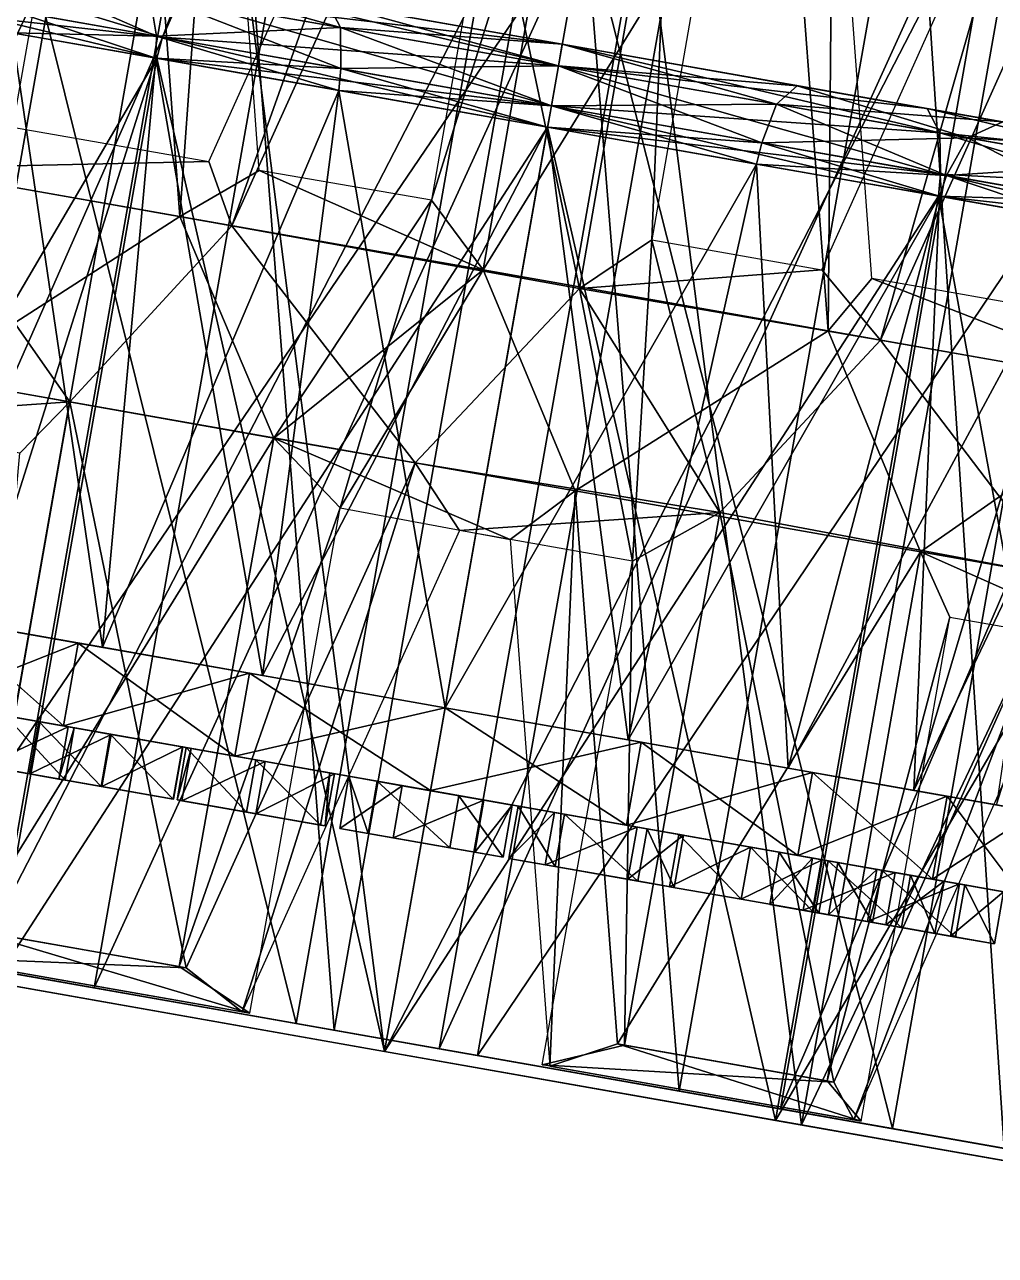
# Model space of a CAD drawing. Extents: x -226 to 261, y -163 to 113.
# Drawn here: x 158.83 to 187.65, y -148 to -111.46 of the extents above; entities that cross this region are included whole.
import ezdxf

# ---------------------------------------------------------------- set-up
doc = ezdxf.new("R2010")
doc.units = 0
doc.header["$MEASUREMENT"] = 0
doc.layers.get('0').update_dxf_attribs({"linetype": 'CONTINUOUS'})

msp = doc.modelspace()

# ---------------------------------------------------------------- linework, layer by layer
for points in [[(161.517, -99.5494, 7.4458), (144.837, -96.6083, 1.2027), (137.891, -136.001, 1.2027)], [(164.154, -100.014, -22.0226), (153.272, -98.0956, -27.7164), (146.263, -137.844, -27.7164)], [(153.272, -98.0956, -92.2836), (164.154, -100.014, -97.9774), (157.146, -139.763, -97.9774)], [(156.316, -98.6324, -126.031), (166.889, -141.114, -129.093), (149.37, -138.025, -126.031)], [(155.498, -98.4881, -93.8232), (157.889, -139.527, -98.1975), (164.835, -100.135, -98.1975)], [(156.316, -98.6324, -126.031), (173.835, -101.721, -129.093), (166.889, -141.114, -129.093)], [(167.844, -100.665, -20.9839), (151.249, -138.356, -24.5954), (158.195, -98.9637, -24.5954)], [(161.517, -99.5494, 7.4458), (137.891, -136.001, 1.2027), (154.571, -138.942, 7.4458)], [(162.236, -100.752, 10.9115), (156.148, -99.6786, 9.3972), (153.379, -115.386, 9.3972)], [(179.219, -102.671, 9.0925), (161.517, -99.5494, 7.4458), (154.571, -138.942, 7.4458)], [(158.077, -100.019, -129.462), (161.113, -99.5392, -126.107), (158.475, -114.501, -126.107)], [(157.146, -139.763, -22.0226), (164.154, -100.014, -22.0226), (146.263, -137.844, -27.7164)], [(157.146, -139.763, -97.9774), (164.154, -100.014, -97.9774), (169.518, -141.945, -100)], [(176.527, -102.196, -20), (164.154, -100.014, -22.0226), (157.146, -139.763, -22.0226)], [(164.154, -100.014, -97.9774), (176.527, -102.196, -100), (169.518, -141.945, -100)], [(164.835, -100.135, -98.1975), (157.889, -139.527, -98.1975), (168.024, -141.314, -99.9687)], [(162.236, -100.752, 10.9115), (163.441, -117.161, 11.6006), (164.658, -100.164, 7.357)], [(163.441, -117.161, 11.6006), (165.793, -115.791, 7.9378), (164.658, -100.164, 7.357)], [(164.835, -100.135, -98.1975), (168.024, -141.314, -99.9687), (174.97, -101.922, -99.9688)], [(167.844, -100.665, -20.9839), (160.898, -140.057, -20.9839), (151.249, -138.356, -24.5954)], [(163.441, -117.161, 11.6006), (162.236, -100.752, 10.9115), (153.379, -115.386, 9.3972)], [(178.084, -102.471, -20.0313), (160.898, -140.057, -20.9839), (167.844, -100.665, -20.9839)], [(164.987, -117.433, -131.314), (164.302, -115.528, -127.219), (170.73, -101.235, -127.66)], [(171.773, -102.434, -131.68), (164.987, -117.433, -131.314), (170.73, -101.235, -127.66)], [(173.835, -101.721, -129.093), (184.591, -144.235, -127.446), (166.889, -141.114, -129.093)], [(174.97, -101.922, -99.9688), (168.024, -141.314, -99.9687), (178.264, -143.12, -99.0161)], [(175.173, -103.033, 12.34), (173.509, -101.725, 8.3786), (170.914, -116.668, 8.4048)], [(173.835, -101.721, -129.093), (191.537, -104.843, -127.446), (184.591, -144.235, -127.446)], [(174.97, -101.922, -99.9688), (178.264, -143.12, -99.0161), (185.21, -103.727, -99.0161)], [(169.518, -141.945, -20), (176.527, -102.196, -20), (157.146, -139.763, -22.0226)], [(188.9, -104.378, -22.0226), (176.527, -102.196, -20), (169.518, -141.945, -20)], [(169.518, -141.945, -100), (176.527, -102.196, -100), (181.891, -144.126, -97.9774)], [(176.527, -102.196, -100), (188.9, -104.378, -97.9774), (181.891, -144.126, -97.9774)], [(178.084, -102.471, -20.0313), (171.138, -141.863, -20.0312), (160.898, -140.057, -20.9839)], [(175.303, -119.293, -131.715), (164.987, -117.433, -131.314), (171.773, -102.434, -131.68)], [(188.219, -104.258, -21.8025), (171.138, -141.863, -20.0312), (178.084, -102.471, -20.0313)], [(178.042, -103.539, -131.8), (175.303, -119.293, -131.715), (171.773, -102.434, -131.68)], [(179.219, -102.671, 9.0925), (154.571, -138.942, 7.4458), (172.273, -142.063, 9.0925)], [(172.445, -118.737, 12.3138), (175.173, -103.033, 12.34), (170.914, -116.668, 8.4048)], [(196.738, -105.76, 6.0308), (179.219, -102.671, 9.0925), (172.273, -142.063, 9.0925)], [(175.173, -103.033, 12.34), (172.445, -118.737, 12.3138), (181.443, -104.139, 12.2204)], [(178.042, -103.539, -131.8), (180.054, -102.879, -127.838), (177.454, -117.847, -127.914)], [(181.443, -104.139, 12.2204), (182.689, -120.554, 11.8546), (182.833, -103.369, 8.2004)], [(182.689, -120.554, 11.8546), (183.985, -118.999, 7.7595), (182.833, -103.369, 8.2004)], [(175.303, -119.293, -131.715), (178.042, -103.539, -131.8), (177.454, -117.847, -127.914)], [(185.21, -103.727, -99.0161), (178.264, -143.12, -99.0161), (187.913, -144.821, -95.4047)], [(185.21, -103.727, -99.0161), (187.913, -144.821, -95.4047), (194.859, -105.429, -95.4046)], [(181.891, -144.126, -22.0226), (188.9, -104.378, -22.0226), (169.518, -141.945, -20)], [(188.219, -104.258, -21.8025), (181.273, -143.65, -21.8025), (171.138, -141.863, -20.0312)], [(172.445, -118.737, 12.3138), (182.689, -120.554, 11.8546), (181.443, -104.139, 12.2204)], [(197.556, -105.904, -26.1768), (181.273, -143.65, -21.8025), (188.219, -104.258, -21.8025)], [(199.782, -106.297, -27.7164), (188.9, -104.378, -22.0226), (181.891, -144.126, -22.0226)], [(181.891, -144.126, -97.9774), (188.9, -104.378, -97.9774), (192.774, -146.045, -92.2836)], [(184.235, -120.827, -131.06), (182.493, -118.736, -127.397), (188.904, -104.44, -126.817)], [(190.98, -105.82, -130.371), (184.235, -120.827, -131.06), (188.904, -104.44, -126.817)], [(191.537, -104.843, -127.446), (201.271, -147.176, -121.203), (184.591, -144.235, -127.446)], [(196.738, -105.76, 6.0308), (172.273, -142.063, 9.0925), (189.792, -145.152, 6.0308)], [(197.556, -105.904, -26.1768), (190.611, -145.297, -26.1767), (181.273, -143.65, -21.8025)], [(184.235, -120.827, -131.06), (190.98, -105.82, -130.371), (194.298, -122.601, -128.857)], [(192.774, -146.045, -27.7164), (199.782, -106.297, -27.7164), (181.891, -144.126, -22.0226)], [(162.924, -111.832, -24.5672), (152.772, -110.042, -29.8793), (153.408, -108.932, -30.4728)], [(163.36, -110.687, -25.2655), (162.924, -111.832, -24.5672), (153.408, -108.932, -30.4728)], [(158.082, -109.756, -72.3278), (162.538, -110.542, -76.8524), (162.746, -111.801, -76.2723)], [(158.444, -111.042, -71.9035), (158.082, -109.756, -72.3278), (162.746, -111.801, -76.2723)], [(161.709, -109.738, -78.1585), (167.821, -110.815, -81.3596), (168.208, -111.542, -79.823)], [(162.538, -110.542, -76.8524), (161.709, -109.738, -78.1585), (168.208, -111.542, -79.823)], [(152.772, -110.042, -90.1207), (152.554, -110.662, -90.2657), (162.924, -111.832, -95.4328)], [(162.755, -112.461, -24.3965), (152.554, -110.662, -29.7342), (152.772, -110.042, -29.8793)], [(152.772, -110.042, -90.1207), (162.924, -111.832, -95.4328), (163.36, -110.687, -94.7345)], [(162.924, -111.832, -24.5672), (162.755, -112.461, -24.3965), (152.772, -110.042, -29.8793)], [(163.961, -110.135, -93.2295), (163.36, -110.687, -94.7345), (174.791, -112.044, -95)], [(174.678, -112.683, -23.415), (163.36, -110.687, -25.2655), (163.961, -110.135, -26.7705)], [(163.961, -110.135, -93.2295), (174.791, -112.044, -95), (174.791, -112.044, -82.5)], [(167.821, -110.815, -81.3596), (163.961, -110.135, -93.2295), (174.791, -112.044, -82.5)], [(174.791, -112.044, -25), (163.961, -110.135, -26.7705), (167.821, -110.815, -38.6404)], [(174.791, -112.044, -25), (174.678, -112.683, -23.415), (163.961, -110.135, -26.7705)], [(152.554, -110.662, -90.2657), (147.716, -138.1, -90.2657), (162.755, -112.461, -95.6035)], [(152.554, -110.662, -90.2657), (162.755, -112.461, -95.6035), (162.924, -111.832, -95.4328)], [(162.755, -112.461, -24.3965), (157.917, -139.899, -24.3965), (152.554, -110.662, -29.7342)], [(162.746, -111.801, -43.7277), (162.538, -110.542, -43.1476), (158.444, -111.042, -48.0965)], [(162.538, -110.542, -76.8524), (168.208, -111.542, -79.823), (168.22, -112.766, -79.1405)], [(162.746, -111.801, -76.2723), (162.538, -110.542, -76.8524), (168.22, -112.766, -79.1405)], [(168.208, -111.542, -40.177), (162.538, -110.542, -43.1476), (162.746, -111.801, -43.7277)], [(168.208, -111.542, -40.177), (167.821, -110.815, -38.6404), (162.538, -110.542, -43.1476)], [(163.36, -110.687, -94.7345), (162.924, -111.832, -95.4328), (174.678, -112.683, -96.5849)], [(174.469, -113.868, -22.6797), (162.924, -111.832, -24.5672), (163.36, -110.687, -25.2655)], [(163.36, -110.687, -94.7345), (174.678, -112.683, -96.5849), (174.791, -112.044, -95)], [(174.678, -112.683, -23.415), (174.469, -113.868, -22.6797), (163.36, -110.687, -25.2655)], [(158.444, -111.042, -71.9035), (162.746, -111.801, -76.2723), (162.729, -112.456, -76.1406)], [(158.461, -111.703, -71.8072), (158.444, -111.042, -71.9035), (162.729, -112.456, -76.1406)], [(162.746, -111.801, -43.7277), (158.444, -111.042, -48.0965), (158.461, -111.703, -48.1928)], [(167.821, -110.815, -81.3596), (174.791, -112.044, -82.5), (174.678, -112.683, -80.8818)], [(168.208, -111.542, -79.823), (167.821, -110.815, -81.3596), (174.678, -112.683, -80.8818)], [(174.791, -112.044, -37.5), (167.821, -110.815, -38.6404), (168.208, -111.542, -40.177)], [(174.791, -112.044, -37.5), (174.791, -112.044, -25), (167.821, -110.815, -38.6404)], [(157.409, -129.288, -70.3313), (158.461, -111.703, -71.8072), (161.143, -129.946, -74.1228)], [(162.729, -112.456, -43.8594), (158.461, -111.703, -48.1928), (157.409, -129.288, -49.6687)], [(158.461, -111.703, -71.8072), (162.729, -112.456, -76.1406), (161.143, -129.946, -74.1228)], [(162.729, -112.456, -43.8594), (162.746, -111.801, -43.7277), (158.461, -111.703, -48.1928)], [(162.729, -112.456, -76.1406), (162.746, -111.801, -76.2723), (168.158, -113.413, -78.9856)], [(168.22, -112.766, -40.8595), (162.746, -111.801, -43.7277), (162.729, -112.456, -43.8594)], [(168.22, -112.766, -40.8595), (168.208, -111.542, -40.177), (162.746, -111.801, -43.7277)], [(162.746, -111.801, -76.2723), (168.22, -112.766, -79.1405), (168.158, -113.413, -78.9856)], [(168.208, -111.542, -79.823), (174.678, -112.683, -80.8818), (174.469, -113.868, -80.1631)], [(168.22, -112.766, -79.1405), (168.208, -111.542, -79.823), (174.469, -113.868, -80.1631)], [(174.678, -112.682, -39.1182), (168.208, -111.542, -40.177), (168.22, -112.766, -40.8595)], [(174.678, -112.682, -39.1182), (174.791, -112.044, -37.5), (168.208, -111.542, -40.177)], [(162.924, -111.832, -95.4328), (162.755, -112.461, -95.6035), (174.469, -113.868, -97.3203)], [(174.356, -114.506, -22.5), (162.755, -112.461, -24.3965), (162.924, -111.832, -24.5672)], [(162.924, -111.832, -95.4328), (174.469, -113.868, -97.3203), (174.678, -112.683, -96.5849)], [(174.469, -113.868, -22.6797), (174.356, -114.506, -22.5), (162.924, -111.832, -24.5672)], [(181.761, -113.273, -38.6404), (174.791, -112.044, -37.5), (174.678, -112.682, -39.1182)], [(185.996, -114.678, -25.2655), (174.678, -112.683, -23.415), (174.791, -112.044, -25)], [(174.678, -112.683, -80.8818), (174.791, -112.044, -82.5), (181.148, -113.823, -79.823)], [(174.791, -112.044, -95), (174.678, -112.683, -96.5849), (185.62, -113.954, -93.2295)], [(185.62, -113.954, -26.7705), (174.791, -112.044, -25), (174.791, -112.044, -37.5)], [(181.761, -113.273, -38.6404), (185.62, -113.954, -26.7705), (174.791, -112.044, -37.5)], [(185.62, -113.954, -26.7705), (185.996, -114.678, -25.2655), (174.791, -112.044, -25)], [(174.791, -112.044, -82.5), (181.761, -113.273, -81.3596), (181.148, -113.823, -79.823)], [(174.791, -112.044, -95), (185.62, -113.954, -93.2295), (181.761, -113.273, -81.3596)], [(174.791, -112.044, -82.5), (174.791, -112.044, -95), (181.761, -113.273, -81.3596)], [(147.716, -138.1, -90.2657), (157.917, -139.899, -95.6034), (162.755, -112.461, -95.6035)], [(161.143, -129.946, -45.8772), (162.729, -112.456, -43.8594), (157.409, -129.288, -49.6687)], [(162.755, -112.461, -95.6035), (157.917, -139.899, -95.6034), (174.356, -114.506, -97.5)], [(169.518, -141.945, -22.5), (157.917, -139.899, -24.3965), (162.755, -112.461, -24.3965)], [(161.143, -129.946, -74.1228), (162.729, -112.456, -76.1406), (165.891, -130.784, -76.6116)], [(168.158, -113.413, -41.0144), (162.729, -112.456, -43.8594), (161.143, -129.946, -45.8772)], [(162.729, -112.456, -76.1406), (168.158, -113.413, -78.9856), (165.891, -130.784, -76.6116)], [(168.158, -113.413, -41.0144), (168.22, -112.766, -40.8595), (162.729, -112.456, -43.8594)], [(162.755, -112.461, -95.6035), (174.356, -114.506, -97.5), (174.469, -113.868, -97.3203)], [(174.356, -114.506, -22.5), (169.518, -141.945, -22.5), (162.755, -112.461, -24.3965)], [(168.158, -113.413, -78.9856), (168.22, -112.766, -79.1405), (174.356, -114.506, -80)], [(174.469, -113.868, -39.8369), (168.22, -112.766, -40.8595), (168.158, -113.413, -41.0144)], [(174.469, -113.868, -39.8369), (174.678, -112.682, -39.1182), (168.22, -112.766, -40.8595)], [(168.22, -112.766, -79.1405), (174.469, -113.868, -80.1631), (174.356, -114.506, -80)], [(181.148, -113.823, -40.177), (174.678, -112.682, -39.1182), (174.469, -113.868, -39.8369)], [(186.014, -115.904, -24.5672), (174.469, -113.868, -22.6797), (174.678, -112.683, -23.415)], [(174.469, -113.868, -80.1631), (174.678, -112.683, -80.8818), (180.718, -114.97, -79.1405)], [(174.678, -112.683, -96.5849), (174.469, -113.868, -97.3203), (185.996, -114.678, -94.7345)], [(181.148, -113.823, -40.177), (181.761, -113.273, -38.6404), (174.678, -112.682, -39.1182)], [(185.996, -114.678, -25.2655), (186.014, -115.904, -24.5672), (174.678, -112.683, -23.415)], [(174.678, -112.683, -80.8818), (181.148, -113.823, -79.823), (180.718, -114.97, -79.1405)], [(174.678, -112.683, -96.5849), (185.996, -114.678, -94.7345), (185.62, -113.954, -93.2295)], [(165.891, -130.784, -43.3884), (168.158, -113.413, -41.0144), (161.143, -129.946, -45.8772)], [(165.891, -130.784, -76.6116), (168.158, -113.413, -78.9856), (171.318, -131.74, -77.5)], [(174.356, -114.506, -40), (168.158, -113.413, -41.0144), (165.891, -130.784, -43.3884)], [(168.158, -113.413, -78.9856), (174.356, -114.506, -80), (171.318, -131.74, -77.5)], [(174.356, -114.506, -40), (174.469, -113.868, -39.8369), (168.158, -113.413, -41.0144)], [(187.872, -114.351, -41.8415), (181.761, -113.273, -38.6404), (181.148, -113.823, -40.177)], [(181.148, -113.823, -79.823), (181.761, -113.273, -81.3596), (186.818, -114.823, -76.8524)], [(195.139, -115.632, -31.7521), (185.62, -113.954, -26.7705), (181.761, -113.273, -38.6404)], [(187.872, -114.351, -41.8415), (195.139, -115.632, -31.7521), (181.761, -113.273, -38.6404)], [(181.761, -113.273, -81.3596), (187.872, -114.351, -78.1585), (186.818, -114.823, -76.8524)], [(181.761, -113.273, -81.3596), (185.62, -113.954, -93.2295), (187.872, -114.351, -78.1585)], [(180.718, -114.97, -40.8595), (174.469, -113.868, -39.8369), (174.356, -114.506, -40)], [(185.957, -116.552, -24.3965), (174.356, -114.506, -22.5), (174.469, -113.868, -22.6797)], [(174.356, -114.506, -80), (174.469, -113.868, -80.1631), (180.555, -115.599, -78.9856)], [(174.469, -113.868, -97.3203), (174.356, -114.506, -97.5), (186.014, -115.904, -95.4328)], [(180.718, -114.97, -40.8595), (181.148, -113.823, -40.177), (174.469, -113.868, -39.8369)], [(186.014, -115.904, -24.5672), (185.957, -116.552, -24.3965), (174.469, -113.868, -22.6797)], [(174.469, -113.868, -80.1631), (180.718, -114.97, -79.1405), (180.555, -115.599, -78.9856)], [(174.469, -113.868, -97.3203), (186.014, -115.904, -95.4328), (185.996, -114.678, -94.7345)], [(186.818, -114.823, -43.1476), (181.148, -113.823, -40.177), (180.718, -114.97, -40.8595)], [(180.718, -114.97, -79.1405), (181.148, -113.823, -79.823), (186.192, -115.935, -76.2723)], [(186.818, -114.823, -43.1476), (187.872, -114.351, -41.8415), (181.148, -113.823, -40.177)], [(181.148, -113.823, -79.823), (186.818, -114.823, -76.8524), (186.192, -115.935, -76.2723)], [(195.948, -116.433, -30.4728), (185.996, -114.678, -25.2655), (185.62, -113.954, -26.7705)], [(195.139, -115.632, -31.7521), (195.948, -116.433, -30.4728), (185.62, -113.954, -26.7705)], [(185.62, -113.954, -93.2295), (195.139, -115.632, -88.2479), (187.872, -114.351, -78.1585)], [(185.62, -113.954, -93.2295), (185.996, -114.678, -94.7345), (195.139, -115.632, -88.2479)], [(192.673, -115.197, -46.717), (187.872, -114.351, -41.8415), (186.818, -114.823, -43.1476)], [(186.818, -114.823, -76.8524), (187.872, -114.351, -78.1585), (191.274, -115.609, -72.3278)], [(155.308, -115.726, -129.462), (158.475, -114.501, -126.107), (164.302, -115.528, -127.219)], [(157.917, -139.899, -95.6034), (169.518, -141.945, -97.5), (174.356, -114.506, -97.5)], [(171.318, -131.74, -42.5), (174.356, -114.506, -40), (165.891, -130.784, -43.3884)], [(181.119, -143.99, -24.3965), (169.518, -141.945, -22.5), (174.356, -114.506, -22.5)], [(174.356, -114.506, -97.5), (169.518, -141.945, -97.5), (185.957, -116.552, -95.6035)], [(180.555, -115.599, -41.0144), (174.356, -114.506, -40), (171.318, -131.74, -42.5)], [(171.318, -131.74, -77.5), (174.356, -114.506, -80), (176.744, -132.697, -76.6116)], [(180.555, -115.599, -41.0144), (180.718, -114.97, -40.8595), (174.356, -114.506, -40)], [(185.957, -116.552, -24.3965), (181.119, -143.99, -24.3965), (174.356, -114.506, -22.5)], [(174.356, -114.506, -80), (180.555, -115.599, -78.9856), (176.744, -132.697, -76.6116)], [(174.356, -114.506, -97.5), (185.957, -116.552, -95.6035), (186.014, -115.904, -95.4328)], [(196.166, -117.694, -29.8793), (186.014, -115.904, -24.5672), (185.996, -114.678, -25.2655)], [(195.948, -116.433, -30.4728), (196.166, -117.694, -29.8793), (185.996, -114.678, -25.2655)], [(185.996, -114.678, -94.7345), (195.948, -116.433, -89.5272), (195.139, -115.632, -88.2479)], [(185.996, -114.678, -94.7345), (186.014, -115.904, -95.4328), (195.948, -116.433, -89.5272)], [(186.192, -115.935, -43.7277), (180.718, -114.97, -40.8595), (180.555, -115.599, -41.0144)], [(180.555, -115.599, -78.9856), (180.718, -114.97, -79.1405), (185.984, -116.557, -76.1406)], [(186.192, -115.935, -43.7277), (186.818, -114.823, -43.1476), (180.718, -114.97, -40.8595)], [(180.718, -114.97, -79.1405), (186.192, -115.935, -76.2723), (185.984, -116.557, -76.1406)], [(191.274, -115.609, -47.6722), (186.818, -114.823, -43.1476), (186.192, -115.935, -43.7277)], [(186.192, -115.935, -76.2723), (186.818, -114.823, -76.8524), (190.494, -116.694, -71.9035)], [(191.274, -115.609, -47.6722), (192.673, -115.197, -46.717), (186.818, -114.823, -43.1476)], [(186.818, -114.823, -76.8524), (191.274, -115.609, -72.3278), (190.494, -116.694, -71.9035)], [(156.025, -121.926, 10.3819), (163.441, -117.161, 11.6006), (153.379, -115.386, 9.3972)], [(160.178, -122.659, -130.759), (150.61, -120.972, -128.383), (155.308, -115.726, -129.462)], [(164.987, -117.433, -131.314), (155.308, -115.726, -129.462), (164.302, -115.528, -127.219)], [(160.178, -122.659, -130.759), (155.308, -115.726, -129.462), (164.987, -117.433, -131.314)], [(163.441, -117.161, 11.6006), (172.445, -118.737, 12.3138), (165.793, -115.791, 7.9378)], [(172.445, -118.737, 12.3138), (170.914, -116.668, 8.4048), (165.793, -115.791, 7.9378)], [(176.744, -132.697, -43.3884), (180.555, -115.599, -41.0144), (171.318, -131.74, -42.5)], [(185.984, -116.557, -43.8594), (180.555, -115.599, -41.0144), (176.744, -132.697, -43.3884)], [(176.744, -132.697, -76.6116), (180.555, -115.599, -78.9856), (181.492, -133.534, -74.1228)], [(185.984, -116.557, -43.8594), (186.192, -115.935, -43.7277), (180.555, -115.599, -41.0144)], [(180.555, -115.599, -78.9856), (185.984, -116.557, -76.1406), (181.492, -133.534, -74.1228)], [(190.494, -116.694, -48.0965), (191.274, -115.609, -47.6722), (186.192, -115.935, -43.7277)], [(196.158, -118.35, -29.7342), (185.957, -116.552, -24.3965), (186.014, -115.904, -24.5672)], [(186.014, -115.904, -95.4328), (185.957, -116.552, -95.6035), (196.166, -117.694, -90.1207)], [(190.494, -116.694, -48.0965), (186.192, -115.935, -43.7277), (185.984, -116.557, -43.8594)], [(185.984, -116.557, -76.1406), (186.192, -115.935, -76.2723), (190.252, -117.309, -71.8072)], [(196.166, -117.694, -29.8793), (196.158, -118.35, -29.7342), (186.014, -115.904, -24.5672)], [(186.014, -115.904, -95.4328), (196.166, -117.694, -90.1207), (195.948, -116.433, -89.5272)], [(186.192, -115.935, -76.2723), (190.494, -116.694, -71.9035), (190.252, -117.309, -71.8072)], [(169.518, -141.945, -97.5), (181.119, -143.99, -95.6034), (185.957, -116.552, -95.6035)], [(191.32, -145.789, -29.7342), (181.119, -143.99, -24.3965), (185.957, -116.552, -24.3965)], [(185.957, -116.552, -95.6035), (181.119, -143.99, -95.6034), (196.158, -118.351, -90.2658)], [(196.158, -118.35, -29.7342), (191.32, -145.789, -29.7342), (185.957, -116.552, -24.3965)], [(185.957, -116.552, -95.6035), (196.158, -118.351, -90.2658), (196.166, -117.694, -90.1207)], [(166.227, -123.736, 12.0728), (168.201, -125.803, 8.2985), (170.914, -116.668, 8.4048)], [(172.445, -118.737, 12.3138), (166.227, -123.736, 12.0728), (170.914, -116.668, 8.4048)], [(172.445, -118.737, 12.3138), (170.914, -116.668, 8.4048), (168.201, -125.803, 8.2985)], [(181.492, -133.534, -45.8772), (185.984, -116.557, -43.8594), (176.744, -132.697, -43.3884)], [(190.252, -117.309, -48.1928), (185.984, -116.557, -43.8594), (181.492, -133.534, -45.8772)], [(181.492, -133.534, -74.1228), (185.984, -116.557, -76.1406), (185.226, -134.193, -70.3313)], [(185.984, -116.557, -76.1406), (190.252, -117.309, -71.8072), (185.226, -134.193, -70.3313)], [(190.252, -117.309, -48.1928), (190.494, -116.694, -48.0965), (185.984, -116.557, -43.8594)], [(156.025, -121.926, 10.3819), (166.227, -123.736, 12.0728), (163.441, -117.161, 11.6006)], [(166.227, -123.736, 12.0728), (172.445, -118.737, 12.3138), (163.441, -117.161, 11.6006)], [(170.421, -124.465, -131.792), (160.178, -122.659, -130.759), (164.987, -117.433, -131.314)], [(175.303, -119.293, -131.715), (170.421, -124.465, -131.792), (164.987, -117.433, -131.314)], [(185.226, -134.193, -49.6687), (190.252, -117.309, -48.1928), (181.492, -133.534, -45.8772)], [(193.054, -117.803, -53.7062), (190.252, -117.309, -48.1928), (185.226, -134.193, -49.6687)], [(185.226, -134.193, -70.3313), (190.252, -117.309, -71.8072), (187.677, -134.625, -65.51)], [(175.303, -119.293, -131.715), (177.454, -117.847, -127.914), (176.874, -127.387, -127.705)], [(175.303, -119.293, -131.715), (177.454, -117.847, -127.914), (182.493, -118.736, -127.397)], [(175.303, -119.293, -131.715), (179.467, -125.941, -131.598), (177.454, -117.847, -127.914)], [(179.467, -125.941, -131.598), (176.874, -127.387, -127.705), (177.454, -117.847, -127.914)], [(187.677, -134.625, -54.4899), (193.054, -117.803, -53.7062), (185.226, -134.193, -49.6687)], [(181.119, -143.99, -95.6034), (191.32, -145.789, -90.2657), (196.158, -118.351, -90.2658)], [(166.227, -123.736, 12.0728), (172.445, -118.737, 12.3138), (168.201, -125.803, 8.2985)], [(172.445, -118.737, 12.3138), (166.227, -123.736, 12.0728), (175.178, -125.304, 12.3322)], [(172.445, -118.737, 12.3138), (175.178, -125.304, 12.3322), (182.689, -120.554, 11.8546)], [(184.235, -120.827, -131.06), (175.303, -119.293, -131.715), (182.493, -118.736, -127.397)], [(182.689, -120.554, 11.8546), (192.369, -122.261, 10.0023), (183.985, -118.999, 7.7595)], [(192.369, -122.261, 10.0023), (189.811, -120.026, 6.6476), (183.985, -118.999, 7.7595)], [(175.303, -119.293, -131.715), (179.467, -125.941, -131.598), (170.421, -124.465, -131.792)], [(179.467, -125.941, -131.598), (175.303, -119.293, -131.715), (176.874, -127.387, -127.705)], [(179.467, -125.941, -131.598), (175.303, -119.293, -131.715), (184.235, -120.827, -131.06)], [(175.178, -125.304, 12.3322), (185.421, -127.11, 11.2997), (182.689, -120.554, 11.8546)], [(185.421, -127.11, 11.2997), (192.369, -122.261, 10.0023), (182.689, -120.554, 11.8546)], [(189.574, -127.842, -129.841), (179.467, -125.941, -131.598), (184.235, -120.827, -131.06)], [(189.574, -127.842, -129.841), (184.235, -120.827, -131.06), (194.298, -122.601, -128.857)], [(150.61, -120.972, -128.383), (160.178, -122.659, -130.759), (152.939, -123.166, -125.058)], [(156.025, -121.926, 10.3819), (157.205, -138.33, 11.2071), (166.227, -123.736, 12.0728)], [(185.421, -127.11, 11.2997), (194.989, -128.797, 8.9232), (192.369, -122.261, 10.0023)], [(160.178, -122.659, -130.759), (158.689, -124.18, -126.521), (152.939, -123.166, -125.058)], [(160.178, -122.659, -130.759), (157.408, -138.366, -130.759), (158.689, -124.18, -126.521)], [(163.625, -139.463, -131.564), (157.408, -138.366, -130.759), (160.178, -122.659, -130.759)], [(170.421, -124.465, -131.792), (163.625, -139.463, -131.564), (160.178, -122.659, -130.759)], [(157.205, -138.33, 11.2071), (163.42, -139.426, 12.0466), (166.227, -123.736, 12.0728)], [(166.227, -123.736, 12.0728), (163.42, -139.426, 12.0466), (168.201, -125.803, 8.2985)], [(166.227, -123.736, 12.0728), (168.201, -125.803, 8.2985), (173.247, -126.747, 8.4577)], [(175.178, -125.304, 12.3322), (166.227, -123.736, 12.0728), (173.247, -126.747, 8.4577)], [(163.625, -139.463, -131.564), (170.421, -124.465, -131.792), (165.29, -140.771, -127.774)], [(170.421, -124.465, -131.792), (171.742, -126.482, -127.917), (165.29, -140.771, -127.774)], [(170.421, -124.465, -131.792), (179.467, -125.941, -131.598), (171.742, -126.482, -127.917)], [(175.178, -125.304, 12.3322), (173.247, -126.747, 8.4577), (174.423, -142.381, 8.3144)], [(176.435, -141.721, 12.1046), (175.178, -125.304, 12.3322), (174.423, -142.381, 8.3144)], [(175.178, -125.304, 12.3322), (176.435, -141.721, 12.1046), (185.421, -127.11, 11.2997)], [(163.42, -139.426, 12.0466), (165.515, -140.811, 8.3219), (168.201, -125.803, 8.2985)], [(179.467, -125.941, -131.598), (176.874, -127.387, -127.705), (171.742, -126.482, -127.917)], [(179.467, -125.941, -131.598), (176.639, -141.757, -131.506), (176.874, -127.387, -127.705)], [(182.855, -142.853, -130.667), (176.639, -141.757, -131.506), (179.467, -125.941, -131.598)], [(189.574, -127.842, -129.841), (182.855, -142.853, -130.667), (179.467, -125.941, -131.598)], [(176.435, -141.721, 12.1046), (182.652, -142.817, 11.2997), (185.421, -127.11, 11.2997)], [(185.421, -127.11, 11.2997), (182.652, -142.817, 11.2997), (186.3, -129.049, 7.0617)], [(185.421, -127.11, 11.2997), (186.3, -129.049, 7.0617), (192.05, -130.063, 5.5988)], [(194.989, -128.797, 8.9232), (185.421, -127.11, 11.2997), (192.05, -130.063, 5.5988)], [(176.639, -141.757, -131.506), (174.198, -142.342, -127.782), (176.874, -127.387, -127.705)], [(182.855, -142.853, -130.667), (189.574, -127.842, -129.841), (183.442, -143.972, -126.533)], [(189.574, -127.842, -129.841), (189.797, -129.665, -125.659), (183.442, -143.972, -126.533)], [(155.985, -131.575, -71.0667), (156.419, -129.113, -71.0667), (159.985, -132.281, -75.1282)], [(160.419, -129.819, -44.8718), (156.419, -129.113, -48.9333), (155.985, -131.575, -48.9333)], [(156.419, -129.113, -71.0667), (160.419, -129.819, -75.1282), (159.985, -132.281, -75.1282)], [(156.419, -129.113, -71.0667), (157.409, -129.288, -70.3313), (160.419, -129.819, -75.1282)], [(161.143, -129.946, -45.8772), (157.409, -129.288, -49.6687), (156.419, -129.113, -48.9333)], [(160.419, -129.819, -44.8718), (161.143, -129.946, -45.8772), (156.419, -129.113, -48.9333)], [(157.409, -129.288, -70.3313), (161.143, -129.946, -74.1228), (160.419, -129.819, -75.1282)], [(182.652, -142.817, 11.2997), (183.662, -144.01, 7.0617), (186.3, -129.049, 7.0617)], [(159.985, -132.281, -44.8718), (160.419, -129.819, -44.8718), (155.985, -131.575, -48.9333)], [(159.985, -132.281, -75.1282), (160.419, -129.819, -75.1282), (165.073, -133.178, -77.7945)], [(165.507, -130.716, -42.2055), (160.419, -129.819, -44.8718), (159.985, -132.281, -44.8718)], [(160.419, -129.819, -75.1282), (165.507, -130.716, -77.7945), (165.073, -133.178, -77.7945)], [(160.419, -129.819, -75.1282), (161.143, -129.946, -74.1228), (165.507, -130.716, -77.7945)], [(165.891, -130.784, -43.3884), (161.143, -129.946, -45.8772), (160.419, -129.819, -44.8718)], [(165.507, -130.716, -42.2055), (165.891, -130.784, -43.3884), (160.419, -129.819, -44.8718)], [(161.143, -129.946, -74.1228), (165.891, -130.784, -76.6116), (165.507, -130.716, -77.7945)], [(165.073, -133.178, -42.2055), (165.507, -130.716, -42.2055), (159.985, -132.281, -44.8718)], [(165.073, -133.178, -77.7945), (165.507, -130.716, -77.7945), (170.883, -134.202, -78.7457)], [(171.318, -131.74, -41.2543), (165.507, -130.716, -42.2055), (165.073, -133.178, -42.2055)], [(165.507, -130.716, -77.7945), (171.318, -131.74, -78.7457), (170.883, -134.202, -78.7457)], [(165.507, -130.716, -77.7945), (165.891, -130.784, -76.6116), (171.318, -131.74, -78.7457)], [(171.318, -131.74, -42.5), (165.891, -130.784, -43.3884), (165.507, -130.716, -42.2055)], [(171.318, -131.74, -41.2543), (171.318, -131.74, -42.5), (165.507, -130.716, -42.2055)], [(165.891, -130.784, -76.6116), (171.318, -131.74, -77.5), (171.318, -131.74, -78.7457)], [(152.423, -130.947, -60), (153.359, -131.112, -65.9006), (170.86, -134.198, -60.0062)], [(153.359, -131.112, -54.0994), (152.423, -130.947, -60), (170.86, -134.198, -60.0062)], [(153.359, -131.112, -65.9006), (155.985, -131.575, -71.0667), (170.86, -134.198, -60.0062)], [(155.985, -131.575, -48.9333), (153.359, -131.112, -54.0994), (170.86, -134.198, -60.0062)], [(155.985, -131.575, -71.0667), (159.985, -132.281, -75.1282), (170.86, -134.198, -60.0062)], [(159.985, -132.281, -44.8718), (155.985, -131.575, -48.9333), (170.86, -134.198, -60.0062)], [(170.883, -134.202, -41.2543), (171.318, -131.74, -41.2543), (165.073, -133.178, -42.2055)], [(177.129, -132.765, -42.2055), (171.318, -131.74, -41.2543), (170.883, -134.202, -41.2543)], [(170.883, -134.202, -78.7457), (171.318, -131.74, -78.7457), (176.694, -135.227, -77.7945)], [(176.744, -132.697, -43.3884), (171.318, -131.74, -42.5), (171.318, -131.74, -41.2543)], [(177.129, -132.765, -42.2055), (176.744, -132.697, -43.3884), (171.318, -131.74, -41.2543)], [(171.318, -131.74, -78.7457), (177.129, -132.765, -77.7945), (176.694, -135.227, -77.7945)], [(171.318, -131.74, -77.5), (176.744, -132.697, -76.6116), (177.129, -132.765, -77.7945)], [(171.318, -131.74, -78.7457), (171.318, -131.74, -77.5), (177.129, -132.765, -77.7945)], [(157.908, -131.914, -69.9932), (160.126, -132.305, -68.9071), (157.635, -133.465, -69.9932)], [(158.273, -131.979, -65.007), (157.999, -133.53, -65.007), (160.035, -133.889, -66.414)], [(160.308, -132.338, -66.414), (158.273, -131.979, -65.007), (160.035, -133.889, -66.414)], [(159.251, -132.151, -47.2688), (158.977, -133.702, -47.2688), (161.104, -134.077, -46.0094)], [(159.251, -132.151, -47.2688), (159.261, -132.153, -49.7688), (158.977, -133.702, -47.2688)], [(159.261, -132.153, -49.7688), (158.988, -133.704, -49.7688), (158.977, -133.702, -47.2688)], [(159.261, -132.153, -49.7688), (161.399, -132.53, -51.0093), (158.988, -133.704, -49.7688)], [(161.377, -132.526, -46.0094), (159.251, -132.151, -47.2688), (161.104, -134.077, -46.0094)], [(160.126, -132.305, -68.9071), (159.852, -133.856, -68.9071), (157.635, -133.465, -69.9932)], [(161.399, -132.53, -51.0093), (161.125, -134.081, -51.0093), (158.988, -133.704, -49.7688)], [(160.126, -132.305, -68.9071), (160.308, -132.338, -66.414), (159.852, -133.856, -68.9071)], [(160.308, -132.338, -66.414), (160.035, -133.889, -66.414), (159.852, -133.856, -68.9071)], [(159.985, -132.281, -75.1282), (165.073, -133.178, -77.7945), (170.86, -134.198, -60.0062)], [(165.073, -133.178, -42.2055), (159.985, -132.281, -44.8718), (170.86, -134.198, -60.0062)], [(161.377, -132.526, -46.0094), (161.104, -134.077, -46.0094), (163.241, -134.454, -47.2499)], [(161.399, -132.53, -51.0093), (163.526, -132.905, -49.7499), (161.125, -134.081, -51.0093)], [(163.515, -132.903, -47.2499), (161.377, -132.526, -46.0094), (163.241, -134.454, -47.2499)], [(163.526, -132.905, -49.7499), (163.252, -134.456, -49.7499), (161.125, -134.081, -51.0093)], [(163.515, -132.903, -47.2499), (163.241, -134.454, -47.2499), (163.252, -134.456, -49.7499)], [(163.526, -132.905, -49.7499), (163.515, -132.903, -47.2499), (163.252, -134.456, -49.7499)], [(163.633, -132.924, -72.9701), (163.772, -132.948, -75.4661), (163.359, -134.475, -72.9701)], [(163.633, -132.924, -72.9701), (163.359, -134.475, -72.9701), (165.418, -134.838, -71.5994)], [(163.772, -132.948, -75.4661), (163.499, -134.499, -75.4661), (163.359, -134.475, -72.9701)], [(163.772, -132.948, -75.4661), (165.971, -133.336, -76.5913), (163.499, -134.499, -75.4661)], [(165.692, -133.287, -71.5994), (163.633, -132.924, -72.9701), (165.418, -134.838, -71.5994)], [(176.694, -135.227, -42.2055), (177.129, -132.765, -42.2055), (170.883, -134.202, -41.2543)], [(182.216, -133.662, -44.8718), (177.129, -132.765, -42.2055), (176.694, -135.227, -42.2055)], [(176.694, -135.227, -77.7945), (177.129, -132.765, -77.7945), (181.782, -136.124, -75.1282)], [(181.492, -133.534, -45.8772), (176.744, -132.697, -43.3884), (177.129, -132.765, -42.2055)], [(176.744, -132.697, -76.6116), (181.492, -133.534, -74.1228), (182.216, -133.662, -75.1282)], [(177.129, -132.765, -77.7945), (176.744, -132.697, -76.6116), (182.216, -133.662, -75.1282)], [(182.216, -133.662, -44.8718), (181.492, -133.534, -45.8772), (177.129, -132.765, -42.2055)], [(177.129, -132.765, -77.7945), (182.216, -133.662, -75.1282), (181.782, -136.124, -75.1282)], [(165.971, -133.336, -76.5913), (165.697, -134.887, -76.5913), (163.499, -134.499, -75.4661)], [(165.073, -133.178, -77.7945), (170.883, -134.202, -78.7457), (170.86, -134.198, -60.0062)], [(170.883, -134.202, -41.2543), (165.073, -133.178, -42.2055), (170.86, -134.198, -60.0062)], [(165.692, -133.287, -71.5994), (165.418, -134.838, -71.5994), (167.617, -135.225, -72.7246)], [(167.89, -133.675, -72.7246), (165.692, -133.287, -71.5994), (167.617, -135.225, -72.7246)], [(165.971, -133.336, -76.5913), (168.03, -133.699, -75.2206), (165.697, -134.887, -76.5913)], [(157.817, -133.497, -67.5001), (157.635, -133.465, -69.9932), (159.852, -133.856, -68.9071)], [(157.817, -133.497, -67.5001), (159.852, -133.856, -68.9071), (160.035, -133.889, -66.414)], [(157.817, -133.497, -67.5001), (160.035, -133.889, -66.414), (157.999, -133.53, -65.007)], [(161.115, -134.079, -48.5094), (161.104, -134.077, -46.0094), (158.977, -133.702, -47.2688)], [(161.115, -134.079, -48.5094), (158.977, -133.702, -47.2688), (158.988, -133.704, -49.7688)], [(161.115, -134.079, -48.5094), (158.988, -133.704, -49.7688), (161.125, -134.081, -51.0093)], [(168.03, -133.699, -75.2206), (167.756, -135.25, -75.2206), (165.697, -134.887, -76.5913)], [(167.89, -133.675, -72.7246), (167.617, -135.225, -72.7246), (167.756, -135.25, -75.2206)], [(168.03, -133.699, -75.2206), (167.89, -133.675, -72.7246), (167.756, -135.25, -75.2206)], [(181.782, -136.124, -44.8718), (182.216, -133.662, -44.8718), (176.694, -135.227, -42.2055)], [(185.226, -134.193, -49.6687), (181.492, -133.534, -45.8772), (182.216, -133.662, -44.8718)], [(181.492, -133.534, -74.1228), (185.226, -134.193, -70.3313), (186.216, -134.367, -71.0667)], [(182.216, -133.662, -75.1282), (181.492, -133.534, -74.1228), (186.216, -134.367, -71.0667)], [(186.216, -134.367, -48.9333), (182.216, -133.662, -44.8718), (181.782, -136.124, -44.8718)], [(181.782, -136.124, -75.1282), (182.216, -133.662, -75.1282), (185.782, -136.829, -71.0667)], [(186.216, -134.367, -48.9333), (185.226, -134.193, -49.6687), (182.216, -133.662, -44.8718)], [(182.216, -133.662, -75.1282), (186.216, -134.367, -71.0667), (185.782, -136.829, -71.0667)], [(161.115, -134.079, -48.5094), (163.241, -134.454, -47.2499), (161.104, -134.077, -46.0094)], [(161.115, -134.079, -48.5094), (161.125, -134.081, -51.0093), (163.252, -134.456, -49.7499)], [(161.115, -134.079, -48.5094), (163.252, -134.456, -49.7499), (163.241, -134.454, -47.2499)], [(168.459, -133.775, -45.4341), (168.185, -135.326, -45.4341), (169.027, -135.474, -43.0849)], [(168.459, -133.775, -45.4341), (170.041, -134.054, -47.3492), (168.185, -135.326, -45.4341)], [(170.041, -134.054, -47.3492), (169.768, -135.605, -47.3492), (168.185, -135.326, -45.4341)], [(169.301, -133.923, -43.0849), (168.459, -133.775, -45.4341), (169.027, -135.474, -43.0849)], [(169.301, -133.923, -43.0849), (169.027, -135.474, -43.0849), (171.452, -135.902, -42.6508)], [(171.726, -134.351, -42.6508), (169.301, -133.923, -43.0849), (171.452, -135.902, -42.6508)], [(170.041, -134.054, -47.3492), (172.466, -134.481, -46.9151), (169.768, -135.605, -47.3492)], [(176.694, -135.227, -42.2055), (170.883, -134.202, -41.2543), (170.86, -134.198, -60.0062)], [(181.782, -136.124, -44.8718), (176.694, -135.227, -42.2055), (170.86, -134.198, -60.0062)], [(185.782, -136.829, -48.9333), (181.782, -136.124, -44.8718), (170.86, -134.198, -60.0062)], [(188.408, -137.292, -54.0994), (185.782, -136.829, -48.9333), (170.86, -134.198, -60.0062)], [(189.344, -137.458, -60), (188.408, -137.292, -54.0994), (170.86, -134.198, -60.0062)], [(188.408, -137.292, -65.9006), (189.344, -137.458, -60), (170.86, -134.198, -60.0062)], [(185.782, -136.829, -71.0667), (188.408, -137.292, -65.9006), (170.86, -134.198, -60.0062)], [(181.782, -136.124, -75.1282), (185.782, -136.829, -71.0667), (170.86, -134.198, -60.0062)], [(176.694, -135.227, -77.7945), (181.782, -136.124, -75.1282), (170.86, -134.198, -60.0062)], [(170.883, -134.202, -78.7457), (176.694, -135.227, -77.7945), (170.86, -134.198, -60.0062)], [(171.726, -134.351, -42.6508), (171.452, -135.902, -42.6508), (173.035, -136.181, -44.5659)], [(173.308, -134.63, -44.5659), (171.726, -134.351, -42.6508), (173.035, -136.181, -44.5659)], [(185.782, -136.829, -48.9333), (186.216, -134.367, -48.9333), (181.782, -136.124, -44.8718)], [(187.677, -134.625, -54.4899), (185.226, -134.193, -49.6687), (186.216, -134.367, -48.9333)], [(185.226, -134.193, -70.3313), (187.677, -134.625, -65.51), (188.842, -134.83, -65.9006)], [(186.216, -134.367, -71.0667), (185.226, -134.193, -70.3313), (188.842, -134.83, -65.9006)], [(188.842, -134.83, -54.0994), (186.216, -134.367, -48.9333), (185.782, -136.829, -48.9333)], [(185.782, -136.829, -71.0667), (186.216, -134.367, -71.0667), (188.408, -137.292, -65.9006)], [(188.842, -134.83, -54.0994), (187.677, -134.625, -54.4899), (186.216, -134.367, -48.9333)], [(186.216, -134.367, -71.0667), (188.842, -134.83, -65.9006), (188.408, -137.292, -65.9006)], [(165.558, -134.862, -74.0954), (163.359, -134.475, -72.9701), (163.499, -134.499, -75.4661)], [(165.558, -134.862, -74.0954), (165.418, -134.838, -71.5994), (163.359, -134.475, -72.9701)], [(165.558, -134.862, -74.0954), (163.499, -134.499, -75.4661), (165.697, -134.887, -76.5913)], [(172.466, -134.481, -46.9151), (172.193, -136.032, -46.9151), (169.768, -135.605, -47.3492)], [(172.466, -134.481, -46.9151), (173.308, -134.63, -44.5659), (172.193, -136.032, -46.9151)], [(173.308, -134.63, -44.5659), (173.035, -136.181, -44.5659), (172.193, -136.032, -46.9151)], [(173.48, -134.66, -73.921), (173.206, -136.211, -73.921), (174.583, -136.454, -71.8484)], [(173.48, -134.66, -73.921), (174.559, -134.851, -76.168), (173.206, -136.211, -73.921)], [(174.857, -134.903, -71.8484), (173.48, -134.66, -73.921), (174.583, -136.454, -71.8484)], [(165.558, -134.862, -74.0954), (167.617, -135.225, -72.7246), (165.418, -134.838, -71.5994)], [(165.558, -134.862, -74.0954), (165.697, -134.887, -76.5913), (167.756, -135.25, -75.2206)], [(165.558, -134.862, -74.0954), (167.756, -135.25, -75.2206), (167.617, -135.225, -72.7246)], [(174.559, -134.851, -76.168), (174.286, -136.401, -76.168), (173.206, -136.211, -73.921)], [(174.559, -134.851, -76.168), (177.015, -135.284, -76.3424), (174.286, -136.401, -76.168)], [(174.857, -134.903, -71.8484), (174.583, -136.454, -71.8484), (177.039, -136.887, -72.0228)], [(177.313, -135.336, -72.0228), (174.857, -134.903, -71.8484), (177.039, -136.887, -72.0228)], [(188.408, -137.292, -54.0994), (188.842, -134.83, -54.0994), (185.782, -136.829, -48.9333)], [(170.61, -135.753, -45), (169.027, -135.474, -43.0849), (168.185, -135.326, -45.4341)], [(170.61, -135.753, -45), (168.185, -135.326, -45.4341), (169.768, -135.605, -47.3492)], [(170.61, -135.753, -45), (171.452, -135.902, -42.6508), (169.027, -135.474, -43.0849)], [(177.015, -135.284, -76.3424), (176.742, -136.834, -76.3424), (174.286, -136.401, -76.168)], [(177.015, -135.284, -76.3424), (178.392, -135.526, -74.2698), (176.742, -136.834, -76.3424)], [(178.392, -135.526, -74.2698), (178.118, -137.077, -74.2698), (176.742, -136.834, -76.3424)], [(177.313, -135.336, -72.0228), (177.039, -136.887, -72.0228), (178.118, -137.077, -74.2698)], [(178.392, -135.526, -74.2698), (177.313, -135.336, -72.0228), (178.118, -137.077, -74.2698)], [(178.247, -135.501, -47.2593), (177.973, -137.052, -47.2593), (180.105, -137.428, -46.0093)], [(178.247, -135.501, -49.7593), (177.973, -137.052, -49.7593), (177.973, -137.052, -47.2593)], [(178.247, -135.501, -47.2593), (178.247, -135.501, -49.7593), (177.973, -137.052, -47.2593)], [(178.247, -135.501, -49.7593), (180.379, -135.877, -51.0093), (177.973, -137.052, -49.7593)], [(180.379, -135.877, -46.0093), (178.247, -135.501, -47.2593), (180.105, -137.428, -46.0093)], [(170.61, -135.753, -45), (169.768, -135.605, -47.3492), (172.193, -136.032, -46.9151)], [(170.61, -135.753, -45), (173.035, -136.181, -44.5659), (171.452, -135.902, -42.6508)], [(170.61, -135.753, -45), (172.193, -136.032, -46.9151), (173.035, -136.181, -44.5659)], [(180.379, -135.877, -51.0093), (180.105, -137.428, -51.0093), (177.973, -137.052, -49.7593)], [(180.379, -135.877, -46.0093), (180.105, -137.428, -46.0093), (182.238, -137.803, -47.2593)], [(180.379, -135.877, -51.0093), (182.511, -136.253, -49.7593), (180.105, -137.428, -51.0093)], [(182.511, -136.253, -47.2593), (180.379, -135.877, -46.0093), (182.238, -137.803, -47.2593)], [(175.662, -136.644, -74.0954), (174.583, -136.454, -71.8484), (173.206, -136.211, -73.921)], [(175.662, -136.644, -74.0954), (173.206, -136.211, -73.921), (174.286, -136.401, -76.168)], [(182.511, -136.253, -49.7593), (182.238, -137.803, -49.7593), (180.105, -137.428, -51.0093)], [(181.229, -136.027, -67.2278), (180.956, -137.577, -67.2278), (182.411, -137.834, -65.2117)], [(181.229, -136.027, -67.2278), (182.221, -136.201, -69.5161), (180.956, -137.577, -67.2278)], [(182.221, -136.201, -69.5161), (181.947, -137.752, -69.5161), (180.956, -137.577, -67.2278)], [(182.685, -136.283, -65.2117), (181.229, -136.027, -67.2278), (182.411, -137.834, -65.2117)], [(182.221, -136.201, -69.5161), (184.668, -136.633, -69.7883), (181.947, -137.752, -69.5161)], [(182.511, -136.253, -47.2593), (182.238, -137.803, -47.2593), (182.238, -137.803, -49.7593)], [(182.511, -136.253, -49.7593), (182.511, -136.253, -47.2593), (182.238, -137.803, -49.7593)], [(182.685, -136.283, -65.2117), (182.411, -137.834, -65.2117), (184.859, -138.266, -65.4839)], [(185.132, -136.715, -65.4839), (182.685, -136.283, -65.2117), (184.859, -138.266, -65.4839)], [(175.662, -136.644, -74.0954), (174.286, -136.401, -76.168), (176.742, -136.834, -76.3424)], [(175.662, -136.644, -74.0954), (177.039, -136.887, -72.0228), (174.583, -136.454, -71.8484)], [(175.662, -136.644, -74.0954), (176.742, -136.834, -76.3424), (178.118, -137.077, -74.2698)], [(175.662, -136.644, -74.0954), (178.118, -137.077, -74.2698), (177.039, -136.887, -72.0228)], [(184.668, -136.633, -69.7883), (184.395, -138.184, -69.7883), (181.947, -137.752, -69.5161)], [(182.971, -136.334, -57.308), (182.697, -137.885, -57.308), (184.002, -138.115, -55.1879)], [(182.971, -136.334, -57.308), (184.126, -136.538, -59.5154), (182.697, -137.885, -57.308)], [(184.126, -136.538, -59.5154), (183.853, -138.088, -59.5154), (182.697, -137.885, -57.308)], [(184.275, -136.564, -55.1879), (182.971, -136.334, -57.308), (184.002, -138.115, -55.1879)], [(184.126, -136.538, -59.5154), (186.587, -136.971, -59.6026), (183.853, -138.088, -59.5154)], [(184.275, -136.564, -55.1879), (184.002, -138.115, -55.1879), (186.462, -138.548, -55.2752)], [(186.736, -136.998, -55.2752), (184.275, -136.564, -55.1879), (186.462, -138.548, -55.2752)], [(184.668, -136.633, -69.7883), (186.124, -136.89, -67.7721), (184.395, -138.184, -69.7883)], [(186.587, -136.971, -59.6026), (186.314, -138.522, -59.6026), (183.853, -138.088, -59.5154)], [(186.124, -136.89, -67.7721), (185.85, -138.441, -67.7721), (184.395, -138.184, -69.7883)], [(185.132, -136.715, -65.4839), (184.859, -138.266, -65.4839), (185.85, -138.441, -67.7721)], [(186.124, -136.89, -67.7721), (185.132, -136.715, -65.4839), (185.85, -138.441, -67.7721)], [(186.587, -136.971, -59.6026), (187.892, -137.201, -57.4825), (186.314, -138.522, -59.6026)], [(186.736, -136.998, -55.2752), (186.462, -138.548, -55.2752), (187.618, -138.752, -57.4825)], [(187.892, -137.201, -57.4825), (186.736, -136.998, -55.2752), (187.618, -138.752, -57.4825)], [(180.105, -137.428, -48.5093), (180.105, -137.428, -46.0093), (177.973, -137.052, -47.2593)], [(180.105, -137.428, -48.5093), (177.973, -137.052, -47.2593), (177.973, -137.052, -49.7593)], [(180.105, -137.428, -48.5093), (177.973, -137.052, -49.7593), (180.105, -137.428, -51.0093)], [(187.892, -137.201, -57.4825), (187.618, -138.752, -57.4825), (186.314, -138.522, -59.6026)], [(180.105, -137.428, -48.5093), (182.238, -137.803, -47.2593), (180.105, -137.428, -46.0093)], [(180.105, -137.428, -48.5093), (180.105, -137.428, -51.0093), (182.238, -137.803, -49.7593)], [(180.105, -137.428, -48.5093), (182.238, -137.803, -49.7593), (182.238, -137.803, -47.2593)], [(183.403, -138.009, -67.5), (182.411, -137.834, -65.2117), (180.956, -137.577, -67.2278)], [(183.403, -138.009, -67.5), (180.956, -137.577, -67.2278), (181.947, -137.752, -69.5161)], [(149.37, -138.025, -126.031), (166.889, -141.114, -129.093), (168.024, -141.314, -99.9687)], [(149.37, -138.025, -126.031), (168.024, -141.314, -99.9687), (157.889, -139.527, -98.1975)], [(183.403, -138.009, -67.5), (181.947, -137.752, -69.5161), (184.395, -138.184, -69.7883)], [(183.403, -138.009, -67.5), (184.859, -138.266, -65.4839), (182.411, -137.834, -65.2117)], [(185.158, -138.318, -57.3953), (184.002, -138.115, -55.1879), (182.697, -137.885, -57.308)], [(185.158, -138.318, -57.3953), (182.697, -137.885, -57.308), (183.853, -138.088, -59.5154)], [(183.403, -138.009, -67.5), (184.395, -138.184, -69.7883), (185.85, -138.441, -67.7721)], [(183.403, -138.009, -67.5), (185.85, -138.441, -67.7721), (184.859, -138.266, -65.4839)], [(185.158, -138.318, -57.3953), (183.853, -138.088, -59.5154), (186.314, -138.522, -59.6026)], [(154.571, -138.942, 7.4458), (151.249, -138.356, -24.5954), (160.898, -140.057, -20.9839)], [(157.408, -138.366, -130.759), (163.625, -139.463, -131.564), (156.051, -139.142, -126.521)], [(157.205, -138.33, 11.2071), (156.27, -139.18, 7.0731), (165.515, -140.811, 8.3219)], [(163.42, -139.426, 12.0466), (157.205, -138.33, 11.2071), (165.515, -140.811, 8.3219)], [(185.158, -138.318, -57.3953), (186.462, -138.548, -55.2752), (184.002, -138.115, -55.1879)], [(185.158, -138.318, -57.3953), (186.314, -138.522, -59.6026), (187.618, -138.752, -57.4825)], [(185.158, -138.318, -57.3953), (187.618, -138.752, -57.4825), (186.462, -138.548, -55.2752)], [(172.273, -142.063, 9.0925), (154.571, -138.942, 7.4458), (160.898, -140.057, -20.9839)], [(163.625, -139.463, -131.564), (165.29, -140.771, -127.774), (156.051, -139.142, -126.521)], [(157.146, -139.763, -97.9774), (169.518, -141.945, -100), (169.518, -141.945, -97.5)], [(157.917, -139.899, -95.6034), (157.146, -139.763, -97.9774), (169.518, -141.945, -97.5)], [(169.518, -141.945, -20), (157.146, -139.763, -22.0226), (157.917, -139.899, -24.3965)], [(169.518, -141.945, -22.5), (169.518, -141.945, -20), (157.917, -139.899, -24.3965)], [(172.273, -142.063, 9.0925), (160.898, -140.057, -20.9839), (171.138, -141.863, -20.0312)], [(166.889, -141.114, -129.093), (184.591, -144.235, -127.446), (178.264, -143.12, -99.0161)], [(166.889, -141.114, -129.093), (178.264, -143.12, -99.0161), (168.024, -141.314, -99.9687)], [(176.639, -141.757, -131.506), (182.855, -142.853, -130.667), (174.198, -142.342, -127.782)], [(176.435, -141.721, 12.1046), (174.423, -142.381, 8.3144), (183.662, -144.01, 7.0617)], [(182.652, -142.817, 11.2997), (176.435, -141.721, 12.1046), (183.662, -144.01, 7.0617)], [(181.891, -144.126, -22.0226), (169.518, -141.945, -20), (169.518, -141.945, -22.5)], [(181.119, -143.99, -24.3965), (181.891, -144.126, -22.0226), (169.518, -141.945, -22.5)], [(169.518, -141.945, -100), (181.891, -144.126, -97.9774), (181.119, -143.99, -95.6034)], [(169.518, -141.945, -97.5), (169.518, -141.945, -100), (181.119, -143.99, -95.6034)], [(189.792, -145.152, 6.0308), (172.273, -142.063, 9.0925), (171.138, -141.863, -20.0312)], [(189.792, -145.152, 6.0308), (171.138, -141.863, -20.0312), (181.273, -143.65, -21.8025)], [(182.855, -142.853, -130.667), (183.442, -143.972, -126.533), (174.198, -142.342, -127.782)], [(184.591, -144.235, -127.446), (187.913, -144.821, -95.4047), (178.264, -143.12, -99.0161)], [(205.934, -147.998, -1.5309), (189.792, -145.152, 6.0308), (181.273, -143.65, -21.8025)], [(205.934, -147.998, -1.5309), (181.273, -143.65, -21.8025), (190.611, -145.297, -26.1767)], [(192.774, -146.045, -27.7164), (181.891, -144.126, -22.0226), (181.119, -143.99, -24.3965)], [(191.32, -145.789, -29.7342), (192.774, -146.045, -27.7164), (181.119, -143.99, -24.3965)], [(181.119, -143.99, -95.6034), (181.891, -144.126, -97.9774), (191.32, -145.789, -90.2657)], [(181.891, -144.126, -97.9774), (192.774, -146.045, -92.2836), (191.32, -145.789, -90.2657)], [(184.591, -144.235, -127.446), (201.271, -147.176, -121.203), (187.913, -144.821, -95.4047)]]:
    msp.add_3dface(points)

doc.saveas('drawing.dxf')
